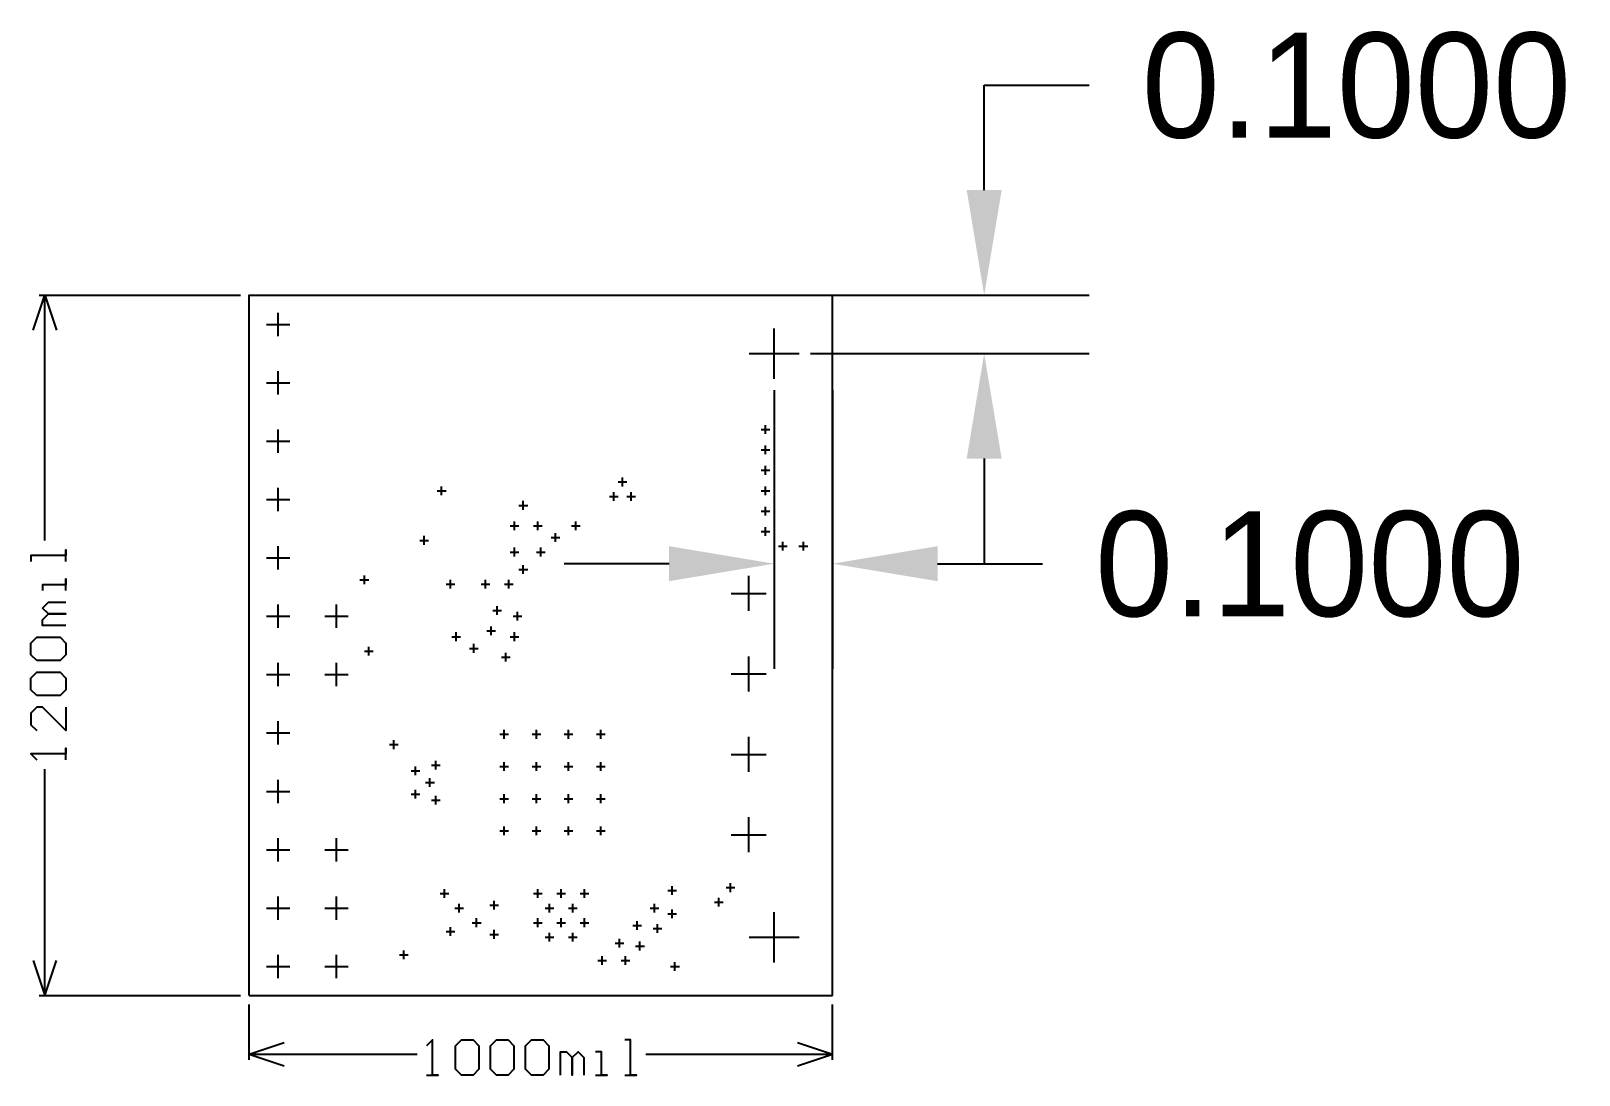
# Model space of a CAD drawing. Extents: x -0.37 to 2.28, y -0.14 to 1.65.
import ezdxf

# ---------------------------------------------------------------- set-up
doc = ezdxf.new("R2010")
doc.units = 0
doc.layers.get('DEFPOINTS').update_dxf_attribs({"linetype": 'CONTINUOUS'})
doc.layers.add('DIMENSION', color=3, linetype='CONTINUOUS')
doc.layers.add('GG1', color=1, linetype='CONTINUOUS')
doc.dimstyles.get("Standard").update_dxf_attribs({"dimtxt": 0.18, "dimasz": 0.18, "dimexe": 0.18, "dimexo": 0.0625, "dimgap": 0.09, "dimtad": 0, "dimtih": 1, "dimtoh": 1, "dimzin": 0, "dimcen": 0.09, "dimazin": 3, "dimtfac": 1, "dimtofl": 0, "dimtmove": 0, "dimatfit": 3})

# ---------------------------------------------------------------- blocks, each defined once
blk = doc.blocks.new('*D5')
at = {"layer": 'DEFPOINTS', "color": 0}
for p in [(0.9, 1.2), (1.26, 1.2), (0.9, 1.1)]:
    blk.add_point(p, dxfattribs=at)
at = {"layer": 'DIMENSION', "color": 0}
for p, q in [((1.26, 1.56), (1.44, 1.56)), ((1.26, 1.38), (1.26, 1.56)), ((0.9625, 1.2), (1.44, 1.2)), ((0.9625, 1.1), (1.44, 1.1)), ((1.26, 0.92), (1.26, 0.74))]:
    blk.add_line(p, q, dxfattribs=at)
for points in [[(1.23, 1.38), (1.29, 1.38), (1.26, 1.2)], [(1.29, 0.92), (1.23, 0.92), (1.26, 1.1)]]:
    blk.add_solid(points, dxfattribs=at)
at = {"layer": 'DIMENSION', "color": 0, "linetype": 'CONTINUOUS'}
blk.add_text('0.1000', height=0.18, dxfattribs=at).set_placement((1.53, 1.47))
blk = doc.blocks.new('*D10')
at = {"layer": 'DEFPOINTS', "color": 0}
for p in [(0.9, 1.1), (1, 1.1), (1, 0.74)]:
    blk.add_point(p, dxfattribs=at)
at = {"layer": 'DIMENSION', "color": 0}
for p, q in [((0.9, 1.0375), (0.9, 0.56)), ((1, 1.0375), (1, 0.56)), ((0.72, 0.74), (0.54, 0.74)), ((1.18, 0.74), (1.36, 0.74))]:
    blk.add_line(p, q, dxfattribs=at)
for points in [[(0.72, 0.71), (0.72, 0.77), (0.9, 0.74)], [(1.18, 0.77), (1.18, 0.71), (1, 0.74)]]:
    blk.add_solid(points, dxfattribs=at)
at = {"layer": 'DIMENSION', "color": 0, "linetype": 'CONTINUOUS'}
blk.add_text('0.1000', height=0.18, dxfattribs=at).set_placement((1.45, 0.65))

msp = doc.modelspace()

# ---------------------------------------------------------------- linework, layer by layer
at = {"layer": 'GG1', "color": 1}
for points in [[(-0.37, 1.14), (-0.35, 1.2), (-0.33, 1.14)], [(-0.36, 1.2), (-0.015, 1.2)], [(-0.35, 0.7799), (-0.35, 1.2)], [(0, 0), (0, 1.2), (1, 1.2)], [(1, 0), (1, 1.2)], [(0.05, 1.13), (0.05, 1.17)], [(0.03, 1.15), (0.07, 1.15)], [(0.9, 1.057), (0.9, 1.143)], [(0.857, 1.1), (0.943, 1.1)], [(0.05, 1.03), (0.05, 1.07)], [(0.03, 1.05), (0.07, 1.05)], [(0.05, 0.93), (0.05, 0.97)], [(0.8775, 0.97), (0.8925, 0.97)], [(0.885, 0.9625), (0.885, 0.9775)], [(0.03, 0.95), (0.07, 0.95)], [(0.8775, 0.935), (0.8925, 0.935)], [(0.885, 0.9275), (0.885, 0.9425)], [(0.885, 0.8925), (0.885, 0.9075)], [(0.6325, 0.88), (0.6475, 0.88)], [(0.64, 0.8725), (0.64, 0.8875)], [(0.8775, 0.9), (0.8925, 0.9)], [(0.03, 0.85), (0.07, 0.85)], [(0.05, 0.83), (0.05, 0.87)], [(0.3225, 0.865), (0.3375, 0.865)], [(0.33, 0.8575), (0.33, 0.8725)], [(0.6175, 0.855), (0.6325, 0.855)], [(0.625, 0.8475), (0.625, 0.8625)], [(0.6475, 0.855), (0.6625, 0.855)], [(0.655, 0.8475), (0.655, 0.8625)], [(0.8775, 0.865), (0.8925, 0.865)], [(0.885, 0.8575), (0.885, 0.8725)], [(0.4625, 0.84), (0.4775, 0.84)], [(0.47, 0.8325), (0.47, 0.8475)], [(0.8775, 0.83), (0.8925, 0.83)], [(0.885, 0.8225), (0.885, 0.8375)], [(0.4475, 0.805), (0.4625, 0.805)], [(0.455, 0.7975), (0.455, 0.8125)], [(0.4875, 0.805), (0.5025, 0.805)], [(0.495, 0.7975), (0.495, 0.8125)], [(0.5525, 0.805), (0.5675, 0.805)], [(0.56, 0.7975), (0.56, 0.8125)], [(0.885, 0.7875), (0.885, 0.8025)], [(0.05, 0.73), (0.05, 0.77)], [(0.2925, 0.78), (0.3075, 0.78)], [(0.3, 0.7725), (0.3, 0.7875)], [(0.5175, 0.785), (0.5325, 0.785)], [(0.525, 0.7775), (0.525, 0.7925)], [(0.8775, 0.795), (0.8925, 0.795)], [(0.9075, 0.77), (0.9225, 0.77)], [(0.915, 0.7625), (0.915, 0.7775)], [(0.9425, 0.77), (0.9575, 0.77)], [(0.95, 0.7625), (0.95, 0.7775)], [(-0.314, 0.7439), (-0.314, 0.7639), (-0.314, 0.7539), (-0.374, 0.7539), (-0.374, 0.7439)], [(0.03, 0.75), (0.07, 0.75)], [(0.4475, 0.76), (0.4625, 0.76)], [(0.455, 0.7525), (0.455, 0.7675)], [(0.4925, 0.76), (0.5075, 0.76)], [(0.5, 0.7525), (0.5, 0.7675)], [(0.1975, 0.705), (0.1975, 0.72)], [(0.4625, 0.73), (0.4775, 0.73)], [(0.47, 0.7225), (0.47, 0.7375)], [(0.8563, 0.659), (0.8563, 0.719)], [(-0.314, 0.694), (-0.314, 0.714), (-0.314, 0.704), (-0.354, 0.704), (-0.354, 0.694)], [(0.19, 0.7125), (0.205, 0.7125)], [(0.3375, 0.705), (0.3525, 0.705)], [(0.345, 0.6975), (0.345, 0.7125)], [(0.3975, 0.705), (0.4125, 0.705)], [(0.405, 0.6975), (0.405, 0.7125)], [(0.4375, 0.705), (0.4525, 0.705)], [(0.445, 0.6975), (0.445, 0.7125)], [(-0.314, 0.634), (-0.354, 0.634), (-0.354, 0.644), (-0.344, 0.654), (-0.314, 0.654), (-0.344, 0.654), (-0.354, 0.664), (-0.344, 0.674), (-0.314, 0.674)], [(0.05, 0.63), (0.05, 0.67)], [(0.15, 0.63), (0.15, 0.67)], [(0.425, 0.6525), (0.425, 0.6675)], [(0.8263, 0.689), (0.8863, 0.689)], [(0.03, 0.65), (0.07, 0.65)], [(0.13, 0.65), (0.17, 0.65)], [(0.4175, 0.66), (0.4325, 0.66)], [(0.4525, 0.65), (0.4675, 0.65)], [(0.46, 0.6425), (0.46, 0.6575)], [(-0.364, 0.574), (-0.374, 0.584), (-0.374, 0.604), (-0.364, 0.614), (-0.324, 0.614), (-0.314, 0.604), (-0.314, 0.584), (-0.324, 0.574), (-0.364, 0.574)], [(0.3475, 0.615), (0.3625, 0.615)], [(0.355, 0.6075), (0.355, 0.6225)], [(0.4075, 0.625), (0.4225, 0.625)], [(0.415, 0.6175), (0.415, 0.6325)], [(0.4475, 0.615), (0.4625, 0.615)], [(0.455, 0.6075), (0.455, 0.6225)], [(0.1975, 0.59), (0.2125, 0.59)], [(0.205, 0.5825), (0.205, 0.5975)], [(0.3775, 0.595), (0.3925, 0.595)], [(0.385, 0.5875), (0.385, 0.6025)], [(0.44, 0.5725), (0.44, 0.5875)], [(0.05, 0.53), (0.05, 0.57)], [(0.15, 0.53), (0.15, 0.57)], [(0.4325, 0.58), (0.4475, 0.58)], [(0.8563, 0.5212), (0.8563, 0.5812)], [(-0.364, 0.514), (-0.374, 0.524), (-0.374, 0.544), (-0.364, 0.554), (-0.324, 0.554), (-0.314, 0.544), (-0.314, 0.524), (-0.324, 0.514), (-0.364, 0.514)], [(0.03, 0.55), (0.07, 0.55)], [(0.13, 0.55), (0.17, 0.55)], [(0.8263, 0.5512), (0.8863, 0.5512)], [(-0.314, 0.494), (-0.314, 0.454), (-0.354, 0.494), (-0.364, 0.494), (-0.374, 0.484), (-0.374, 0.464), (-0.364, 0.454)], [(0.05, 0.43), (0.05, 0.47)], [(0.4373, 0.4402), (0.4373, 0.4552)], [(0.4924, 0.4402), (0.4924, 0.4552)], [(0.5476, 0.4402), (0.5476, 0.4552)], [(0.6027, 0.4402), (0.6027, 0.4552)], [(0.03, 0.45), (0.07, 0.45)], [(0.2405, 0.43), (0.2555, 0.43)], [(0.248, 0.4225), (0.248, 0.4375)], [(0.4298, 0.4477), (0.4448, 0.4477)], [(0.4849, 0.4477), (0.4999, 0.4477)], [(0.5401, 0.4477), (0.5551, 0.4477)], [(0.5952, 0.4477), (0.6102, 0.4477)], [(0.8563, 0.3834), (0.8563, 0.4434)], [(-0.314, 0.4041), (-0.314, 0.4241), (-0.314, 0.4141), (-0.374, 0.4141), (-0.364, 0.4041)], [(0.32, 0.3875), (0.32, 0.4025)], [(0.4373, 0.3851), (0.4373, 0.4001)], [(0.4924, 0.3851), (0.4924, 0.4001)], [(0.5476, 0.3851), (0.5476, 0.4001)], [(0.6027, 0.3851), (0.6027, 0.4001)], [(0.8263, 0.4134), (0.8863, 0.4134)], [(-0.35, 0), (-0.35, 0.3881)], [(0.2775, 0.385), (0.2925, 0.385)], [(0.285, 0.3775), (0.285, 0.3925)], [(0.31, 0.3575), (0.31, 0.3725)], [(0.3125, 0.395), (0.3275, 0.395)], [(0.4298, 0.3926), (0.4448, 0.3926)], [(0.4849, 0.3926), (0.4999, 0.3926)], [(0.5401, 0.3926), (0.5551, 0.3926)], [(0.5952, 0.3926), (0.6102, 0.3926)], [(0.03, 0.35), (0.07, 0.35)], [(0.05, 0.33), (0.05, 0.37)], [(0.2775, 0.345), (0.2925, 0.345)], [(0.285, 0.3375), (0.285, 0.3525)], [(0.3025, 0.365), (0.3175, 0.365)], [(0.3125, 0.335), (0.3275, 0.335)], [(0.32, 0.3275), (0.32, 0.3425)], [(0.4298, 0.3374), (0.4448, 0.3374)], [(0.4373, 0.3299), (0.4373, 0.3449)], [(0.4849, 0.3374), (0.4999, 0.3374)], [(0.4924, 0.3299), (0.4924, 0.3449)], [(0.5401, 0.3374), (0.5551, 0.3374)], [(0.5476, 0.3299), (0.5476, 0.3449)], [(0.5952, 0.3374), (0.6102, 0.3374)], [(0.6027, 0.3299), (0.6027, 0.3449)], [(0.8563, 0.2456), (0.8563, 0.3056)], [(0.05, 0.23), (0.05, 0.27)], [(0.15, 0.23), (0.15, 0.27)], [(0.4298, 0.2823), (0.4448, 0.2823)], [(0.4373, 0.2748), (0.4373, 0.2898)], [(0.4849, 0.2823), (0.4999, 0.2823)], [(0.4924, 0.2748), (0.4924, 0.2898)], [(0.5401, 0.2823), (0.5551, 0.2823)], [(0.5476, 0.2748), (0.5476, 0.2898)], [(0.5952, 0.2823), (0.6102, 0.2823)], [(0.6027, 0.2748), (0.6027, 0.2898)], [(0.8263, 0.2756), (0.8863, 0.2756)], [(0.03, 0.25), (0.07, 0.25)], [(0.13, 0.25), (0.17, 0.25)], [(0.725, 0.1725), (0.725, 0.1875)], [(0.825, 0.1775), (0.825, 0.1925)], [(0.05, 0.13), (0.05, 0.17)], [(0.15, 0.13), (0.15, 0.17)], [(0.3275, 0.175), (0.3425, 0.175)], [(0.335, 0.1675), (0.335, 0.1825)], [(0.42, 0.1475), (0.42, 0.1625)], [(0.4875, 0.175), (0.5025, 0.175)], [(0.495, 0.1675), (0.495, 0.1825)], [(0.5275, 0.175), (0.5425, 0.175)], [(0.535, 0.1675), (0.535, 0.1825)], [(0.5675, 0.175), (0.5825, 0.175)], [(0.575, 0.1675), (0.575, 0.1825)], [(0.7175, 0.18), (0.7325, 0.18)], [(0.7975, 0.16), (0.8125, 0.16)], [(0.805, 0.1525), (0.805, 0.1675)], [(0.8175, 0.185), (0.8325, 0.185)], [(0.03, 0.15), (0.07, 0.15)], [(0.13, 0.15), (0.17, 0.15)], [(0.3525, 0.15), (0.3675, 0.15)], [(0.36, 0.1425), (0.36, 0.1575)], [(0.4125, 0.155), (0.4275, 0.155)], [(0.5075, 0.15), (0.5225, 0.15)], [(0.515, 0.1425), (0.515, 0.1575)], [(0.5475, 0.15), (0.5625, 0.15)], [(0.555, 0.1425), (0.555, 0.1575)], [(0.6875, 0.15), (0.7025, 0.15)], [(0.695, 0.1425), (0.695, 0.1575)], [(0.7175, 0.14), (0.7325, 0.14)], [(0.725, 0.1325), (0.725, 0.1475)], [(0.9, 0.057), (0.9, 0.143)], [(0.3375, 0.11), (0.3525, 0.11)], [(0.345, 0.1025), (0.345, 0.1175)], [(0.3825, 0.125), (0.3975, 0.125)], [(0.39, 0.1175), (0.39, 0.1325)], [(0.42, 0.0975), (0.42, 0.1125)], [(0.4875, 0.125), (0.5025, 0.125)], [(0.495, 0.1175), (0.495, 0.1325)], [(0.515, 0.0925), (0.515, 0.1075)], [(0.5275, 0.125), (0.5425, 0.125)], [(0.535, 0.1175), (0.535, 0.1325)], [(0.555, 0.0925), (0.555, 0.1075)], [(0.5675, 0.125), (0.5825, 0.125)], [(0.575, 0.1175), (0.575, 0.1325)], [(0.6575, 0.12), (0.6725, 0.12)], [(0.665, 0.1125), (0.665, 0.1275)], [(0.6925, 0.115), (0.7075, 0.115)], [(0.7, 0.1075), (0.7, 0.1225)], [(0.4125, 0.105), (0.4275, 0.105)], [(0.5075, 0.1), (0.5225, 0.1)], [(0.5475, 0.1), (0.5625, 0.1)], [(0.6275, 0.09), (0.6425, 0.09)], [(0.635, 0.0825), (0.635, 0.0975)], [(0.6625, 0.085), (0.6775, 0.085)], [(0.67, 0.0775), (0.67, 0.0925)], [(0.857, 0.1), (0.943, 0.1)], [(-0.37, 0.06), (-0.35, 0)], [(-0.35, 0), (-0.33, 0.06)], [(0.05, 0.03), (0.05, 0.07)], [(0.15, 0.03), (0.15, 0.07)], [(0.2575, 0.07), (0.2725, 0.07)], [(0.265, 0.0625), (0.265, 0.0775)], [(0.5975, 0.06), (0.6125, 0.06)], [(0.605, 0.0525), (0.605, 0.0675)], [(0.6375, 0.06), (0.6525, 0.06)], [(0.645, 0.0525), (0.645, 0.0675)], [(0.73, 0.0425), (0.73, 0.0575)], [(0.03, 0.05), (0.07, 0.05)], [(0.13, 0.05), (0.17, 0.05)], [(0.7225, 0.05), (0.7375, 0.05)], [(-0.36, 0), (-0.015, 0)], [(0, 0), (1, 0)], [(0, -0.11), (0, -0.015)], [(1, -0.11), (1, -0.015)], [(0.3041, -0.136), (0.3241, -0.136), (0.3141, -0.136), (0.3141, -0.076), (0.3041, -0.086)], [(0.354, -0.086), (0.364, -0.076), (0.384, -0.076), (0.394, -0.086), (0.394, -0.126), (0.384, -0.136), (0.364, -0.136), (0.354, -0.126), (0.354, -0.086)], [(0.414, -0.086), (0.424, -0.076), (0.444, -0.076), (0.454, -0.086), (0.454, -0.126), (0.444, -0.136), (0.424, -0.136), (0.414, -0.126), (0.414, -0.086)], [(0.474, -0.086), (0.484, -0.076), (0.504, -0.076), (0.514, -0.086), (0.514, -0.126), (0.504, -0.136), (0.484, -0.136), (0.474, -0.126), (0.474, -0.086)], [(0.6439, -0.136), (0.6639, -0.136), (0.6539, -0.136), (0.6539, -0.076), (0.6439, -0.076)], [(0, -0.1), (0.06, -0.08)], [(0, -0.1), (0.2881, -0.1)], [(0, -0.1), (0.06, -0.12)], [(0.534, -0.136), (0.534, -0.096), (0.544, -0.096), (0.554, -0.106), (0.554, -0.136), (0.554, -0.106), (0.564, -0.096), (0.574, -0.106), (0.574, -0.136)], [(0.594, -0.136), (0.614, -0.136), (0.604, -0.136), (0.604, -0.096), (0.594, -0.096)], [(0.6799, -0.1), (1, -0.1)], [(0.94, -0.08), (1, -0.1)], [(0.94, -0.12), (1, -0.1)]]:
    msp.add_lwpolyline(points, dxfattribs=at)

# ---------------------------------------------------------------- dimensions: what is measured, and where the dimension line sits
at = {"layer": 'DIMENSION'}
dim = msp.add_linear_dim(base=(1.26, 1.2), p1=(0.9, 1.1), p2=(0.9, 1.2), angle=90, dimstyle='STANDARD', override={"dimlfac": 1, "dimsah": 1, "dimtolj": 1}, dxfattribs=at)
dim.commit()
dim.dimension.update_dxf_attribs({"geometry": '*D5', "text_midpoint": (1.89, 1.56)})
dim = msp.add_linear_dim(base=(1, 0.74), p1=(0.9, 1.1), p2=(1, 1.1), dimstyle='STANDARD', override={"dimlfac": 1, "dimsah": 1, "dimtolj": 1}, dxfattribs=at)
dim.commit()
dim.dimension.update_dxf_attribs({"geometry": '*D10', "text_midpoint": (1.81, 0.74)})

doc.saveas('drawing.dxf')
